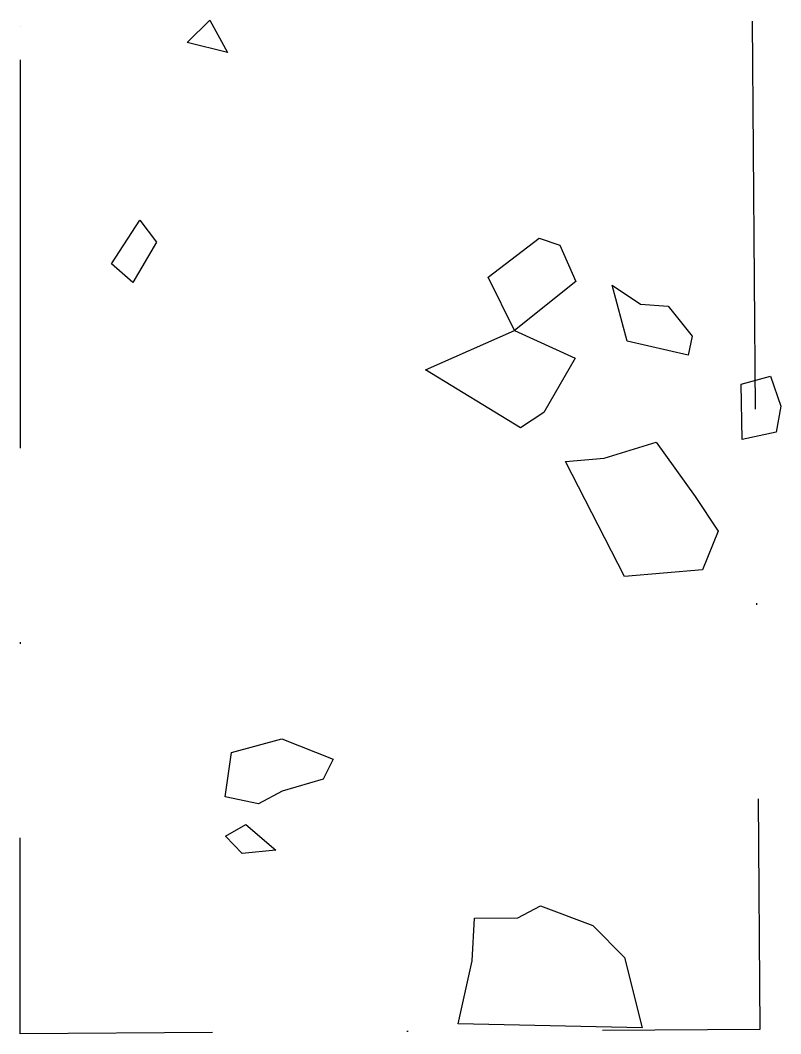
# Model space of a CAD drawing. Extents: x 340.1 to 389.1, y -2124.5 to -2059.3.
import ezdxf

# ---------------------------------------------------------------- set-up
doc = ezdxf.new("R2010")
doc.units = 0
doc.header["$LTSCALE"] = 25
doc.header["$MEASUREMENT"] = 0
doc.linetypes.add('STRICHPUNKTX2', pattern=[2, 1, -0.5, 0, -0.5])
doc.layers.add('GRABUNGSGRENZE', color=3, linetype='STRICHPUNKTX2')
doc.layers.add('STEINE', color=4, linetype='CONTINUOUS')

msp = doc.modelspace()

# ---------------------------------------------------------------- linework, layer by layer
at = {"layer": 'GRABUNGSGRENZE', "flags": 128}
msp.add_lwpolyline([(387.268, -2059.303), (387.762, -2124.259), (340.137, -2124.523), (340.152, -2059.666), (340.152, -2059.666)], dxfattribs=at)
at = {"layer": 'STEINE'}
for points in [[(350.881, -2060.686), (352.349, -2059.256), (353.477, -2061.335), (350.881, -2060.686)], [(346.015, -2074.939), (347.832, -2072.136), (348.906, -2073.554), (347.393, -2076.153), (346.015, -2074.939)], [(371.956, -2079.245), (370.264, -2075.797), (373.556, -2073.291), (374.88, -2073.743), (375.907, -2076.076), (371.956, -2079.245)], [(379.228, -2079.924), (378.246, -2076.32), (380.081, -2077.532), (381.861, -2077.676), (383.394, -2079.601), (383.146, -2080.822), (379.228, -2079.924)], [(366.224, -2081.762), (371.956, -2079.245), (375.878, -2081.007), (373.861, -2084.523), (372.34, -2085.495), (366.224, -2081.762)], [(386.626, -2086.245), (386.56, -2082.687), (388.438, -2082.17), (389.107, -2084.099), (388.81, -2085.778), (386.626, -2086.245)], [(375.247, -2087.668), (377.737, -2087.454), (381.087, -2086.422), (383.593, -2089.918), (385.077, -2092.148), (384.072, -2094.643), (379.042, -2095.072), (375.247, -2087.668)], [(353.335, -2109.266), (353.729, -2106.418), (356.978, -2105.54), (360.288, -2106.846), (359.633, -2108.12), (356.993, -2108.894), (355.472, -2109.714), (353.335, -2109.266)], [(354.419, -2112.921), (353.346, -2111.808), (354.665, -2111.039), (356.604, -2112.708), (354.419, -2112.921)], [(368.344, -2123.889), (369.241, -2119.818), (369.381, -2117.073), (372.176, -2117.061), (373.647, -2116.292), (377.007, -2117.547), (379.05, -2119.622), (380.188, -2124.141), (368.344, -2123.889)]]:
    msp.add_lwpolyline(points, dxfattribs=at)

doc.saveas('drawing.dxf')
